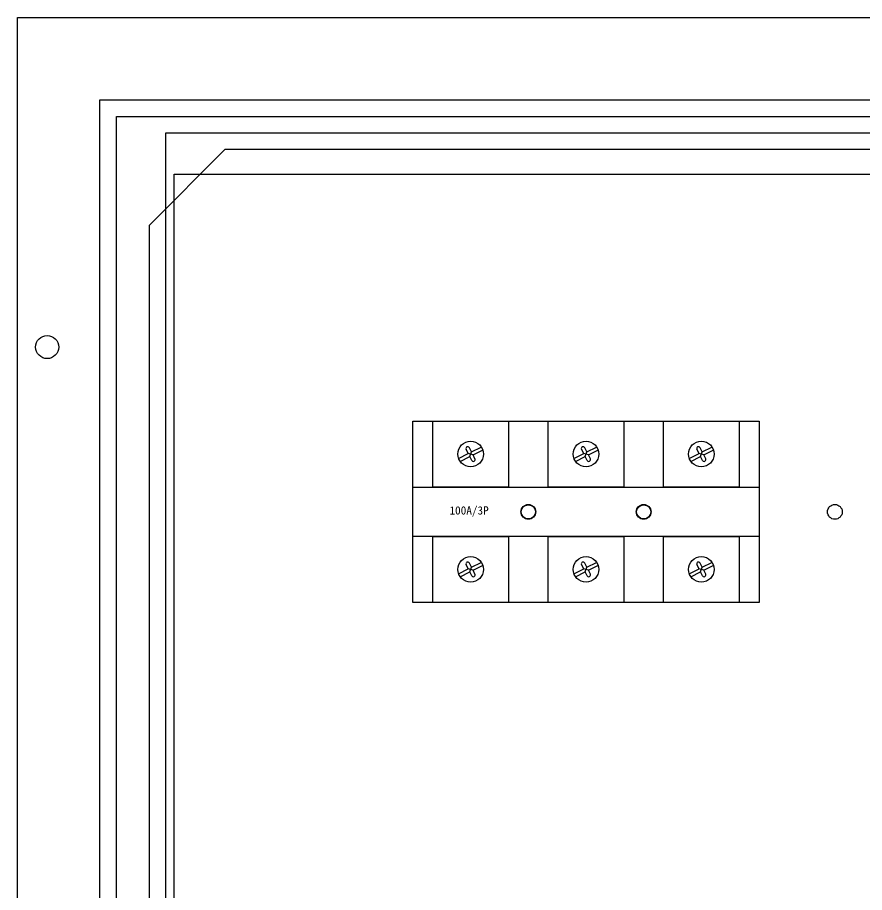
# Model space of a CAD drawing. Extents: x 976111 to 976711, y 80888 to 81588.
# Drawn here: x 976111.3 to 976368.3, y 81322.1 to 81587.6 of the extents above; entities that cross this region are included whole.
import ezdxf

# ---------------------------------------------------------------- set-up
doc = ezdxf.new("R2010")
doc.units = 0
doc.header["$MEASUREMENT"] = 0
doc.linetypes.add('LYJS-XX', pattern=[0.35, 0.25, -0.1])
doc.layers.add('LY-JS-BJ', color=7, linetype='Continuous')

# ---------------------------------------------------------------- blocks, each defined once
blk = doc.blocks.new('A$C75295B9C')
at = {"layer": 'LY-JS-BJ', "color": 1}
blk.add_lwpolyline([(-237, 310), (237, 310), (260, 287), (260, -287), (237, -310), (-237, -310), (-260, -287), (-260, 287)], close=True, dxfattribs=at)
blk = doc.blocks.new('TC100A 3P')
for p, q in [((17.31, 48.56), (17.31, 48.6)), ((18.61, 48.53), (18.61, 48.6)), ((52.31, 48.56), (52.31, 48.6)), ((53.61, 48.53), (53.61, 48.6)), ((87.31, 48.56), (87.31, 48.6)), ((88.61, 48.53), (88.61, 48.6)), ((17.15, 44.86), (16.49, 46.16)), ((18.12, 45.35), (17.46, 46.65)), ((17.6, 43.96), (18.12, 45.35)), ((18.12, 45.35), (21.03, 46.83)), ((18.57, 44.45), (21.48, 45.93)), ((52.15, 44.86), (51.49, 46.16)), ((53.12, 45.35), (52.46, 46.65)), ((52.6, 43.96), (53.12, 45.35)), ((53.12, 45.35), (56.03, 46.83)), ((53.57, 44.45), (56.48, 45.93)), ((87.15, 44.86), (86.49, 46.16)), ((88.12, 45.35), (87.46, 46.65)), ((87.6, 43.96), (88.12, 45.35)), ((88.12, 45.35), (91.03, 46.83)), ((88.57, 44.45), (91.48, 45.93)), ((14.19, 43.37), (17.15, 44.86)), ((14.66, 42.48), (17.6, 43.96)), ((18.57, 44.45), (17.15, 44.86)), ((18.2, 42.78), (17.6, 43.96)), ((19.17, 43.27), (18.57, 44.45)), ((49.19, 43.37), (52.15, 44.86)), ((49.66, 42.48), (52.6, 43.96)), ((53.57, 44.45), (52.15, 44.86)), ((53.2, 42.78), (52.6, 43.96)), ((54.17, 43.27), (53.57, 44.45)), ((84.19, 43.37), (87.15, 44.86)), ((84.66, 42.48), (87.6, 43.96)), ((88.57, 44.45), (87.15, 44.86)), ((88.2, 42.78), (87.6, 43.96)), ((89.17, 43.27), (88.57, 44.45)), ((29.36, 34.67), (41.36, 34.67)), ((17.31, 13.56), (17.31, 13.6)), ((18.61, 13.53), (18.61, 13.6)), ((52.31, 13.56), (52.31, 13.6)), ((53.61, 13.53), (53.61, 13.6)), ((87.31, 13.56), (87.31, 13.6)), ((88.61, 13.53), (88.61, 13.6)), ((17.15, 9.86), (16.49, 11.16)), ((18.12, 10.35), (17.46, 11.65)), ((18.12, 10.35), (21.03, 11.83)), ((18.57, 9.45), (21.48, 10.93)), ((52.15, 9.86), (51.49, 11.16)), ((53.12, 10.35), (52.46, 11.65)), ((53.12, 10.35), (56.03, 11.83)), ((53.57, 9.45), (56.48, 10.93)), ((87.15, 9.86), (86.49, 11.16)), ((88.12, 10.35), (87.46, 11.65)), ((88.12, 10.35), (91.03, 11.83)), ((88.57, 9.45), (91.48, 10.93)), ((14.19, 8.37), (17.15, 9.86)), ((14.66, 7.48), (17.6, 8.96)), ((18.57, 9.45), (17.15, 9.86)), ((17.6, 8.96), (18.12, 10.35)), ((18.2, 7.78), (17.6, 8.96)), ((19.17, 8.27), (18.57, 9.45)), ((49.19, 8.37), (52.15, 9.86)), ((49.66, 7.48), (52.6, 8.96)), ((53.57, 9.45), (52.15, 9.86)), ((52.6, 8.96), (53.12, 10.35)), ((53.2, 7.78), (52.6, 8.96)), ((54.17, 8.27), (53.57, 9.45)), ((84.19, 8.37), (87.15, 9.86)), ((84.66, 7.48), (87.6, 8.96)), ((88.57, 9.45), (87.15, 9.86)), ((87.6, 8.96), (88.12, 10.35)), ((88.2, 7.78), (87.6, 8.96)), ((89.17, 8.27), (88.57, 9.45))]:
    blk.add_line(p, q)
for points in [[(0.36, 54.67), (105.36, 54.67), (105.36, -0.33), (0.36, -0.33)], [(6.36, 54.67), (29.36, 54.67), (29.36, 34.67), (6.36, 34.67)], [(41.36, 54.67), (64.36, 54.67), (64.36, 34.67), (41.36, 34.67)], [(76.36, 54.67), (99.36, 54.67), (99.36, 34.67), (76.36, 34.67)], [(0.36, 34.67), (105.36, 34.67), (105.36, 19.67), (0.36, 19.67)], [(6.36, 19.67), (29.36, 19.67), (29.36, -0.33), (6.36, -0.33)], [(41.36, 19.67), (64.36, 19.67), (64.36, -0.33), (41.36, -0.33)], [(76.36, 19.67), (99.36, 19.67), (99.36, -0.33), (76.36, -0.33)]]:
    blk.add_lwpolyline(points, close=True)
for centre, radius in [((17.86, 44.72), 3.88), ((52.86, 44.72), 3.88), ((87.86, 44.72), 3.88), ((35.36, 27.17), 2.15), ((70.36, 27.17), 2.15), ((17.86, 9.72), 3.88), ((52.86, 9.72), 3.88), ((87.86, 9.72), 3.88)]:
    blk.add_circle(centre, radius)
for centre, start, end in [((16.98, 46.4), 26.8565, 206.8565), ((51.98, 46.4), 26.8565, 206.8565), ((86.98, 46.4), 26.8565, 206.8565), ((18.69, 43.03), 206.8565, 26.8565), ((53.69, 43.03), 206.8565, 26.8565), ((88.69, 43.03), 206.8565, 26.8565), ((16.98, 11.4), 26.8565, 206.8565), ((51.98, 11.4), 26.8565, 206.8565), ((86.98, 11.4), 26.8565, 206.8565), ((18.69, 8.03), 206.8565, 26.8565), ((53.69, 8.03), 206.8565, 26.8565), ((88.69, 8.03), 206.8565, 26.8565)]:
    blk.add_arc(centre, 0.545, start, end)
at = {"insert": (11.43, 28.86), "char_height": 2.5, "width": 3.1179, "attachment_point": 1}
blk.add_mtext('100A/3P', dxfattribs=at)

msp = doc.modelspace()

# ---------------------------------------------------------------- linework, layer by layer
at = {"color": 6}
for centre in [(976266.26, 81437.57), (976301.26, 81437.57), (976359.26, 81437.57)]:
    msp.add_circle(centre, 2.25, dxfattribs=at)
at = {"layer": 'LY-JS-BJ', "color": 0, "lineweight": -3, "ltscale": 2}
for points in [[(976111.26, 81587.57), (976711.26, 81587.57), (976711.26, 80887.57), (976111.26, 80887.57)], [(976136.26, 81562.57), (976686.26, 81562.57), (976686.26, 80912.57), (976136.26, 80912.57)], [(976141.26, 81557.57), (976681.26, 81557.57), (976681.26, 80917.57), (976141.26, 80917.57)]]:
    msp.add_lwpolyline(points, close=True, dxfattribs=at)
at = {"layer": 'LY-JS-BJ', "color": 240, "lineweight": -3, "ltscale": 2, "true_color": 0xed1f24}
msp.add_lwpolyline([(976156.26, 81552.57), (976666.26, 81552.57), (976666.26, 80922.57), (976156.26, 80922.57)], close=True, dxfattribs=at)
at = {"layer": 'LY-JS-BJ', "color": 4, "linetype": 'LYJS-XX', "lineweight": -3}
msp.add_lwpolyline([(976158.76, 81540.07), (976663.76, 81540.07), (976663.76, 80935.07), (976158.76, 80935.07)], close=True, dxfattribs=at)
at = {"layer": 'LY-JS-BJ', "color": 0, "lineweight": -3}
msp.add_circle((976120.26, 81487.57), 3.5, dxfattribs=at)

# ---------------------------------------------------------------- block references
at = {"color": 0}
msp.add_blockref('TC100A 3P', (976230.9, 81410.39), dxfattribs=at)
at = {"layer": 'LY-JS-BJ', "color": 0, "lineweight": -3}
msp.add_blockref('A$C75295B9C', (976411.26, 81237.57), dxfattribs=at)

doc.saveas('drawing.dxf')
